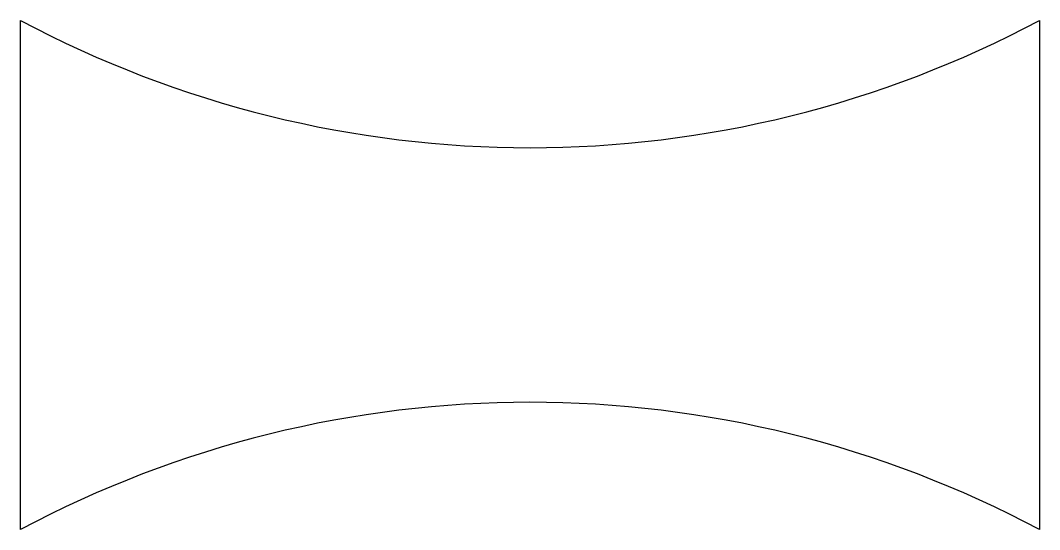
# Model space of a CAD drawing. Extents: x 0 to 0.25, y -0.063 to 0.063.
import ezdxf

# ---------------------------------------------------------------- set-up
doc = ezdxf.new("R2010")
doc.units = 0
doc.layers.get('0').update_dxf_attribs({"linetype": 'CONTINUOUS'})

msp = doc.modelspace()

# ---------------------------------------------------------------- linework, layer by layer
at = {"color": 0}
for p, q in [((0, -0.0625), (0, 0.0625)), ((0.25, 0.0625), (0.25, -0.0625))]:
    msp.add_line(p, q, dxfattribs=at)
for centre, start, end in [((0.125, 0.296875), 241.927513064147, 298.072486935853), ((0.125, -0.296875), 61.92751306414704, 118.072486935853)]:
    msp.add_arc(centre, 0.265625, start, end, dxfattribs=at)

doc.saveas('drawing.dxf')
